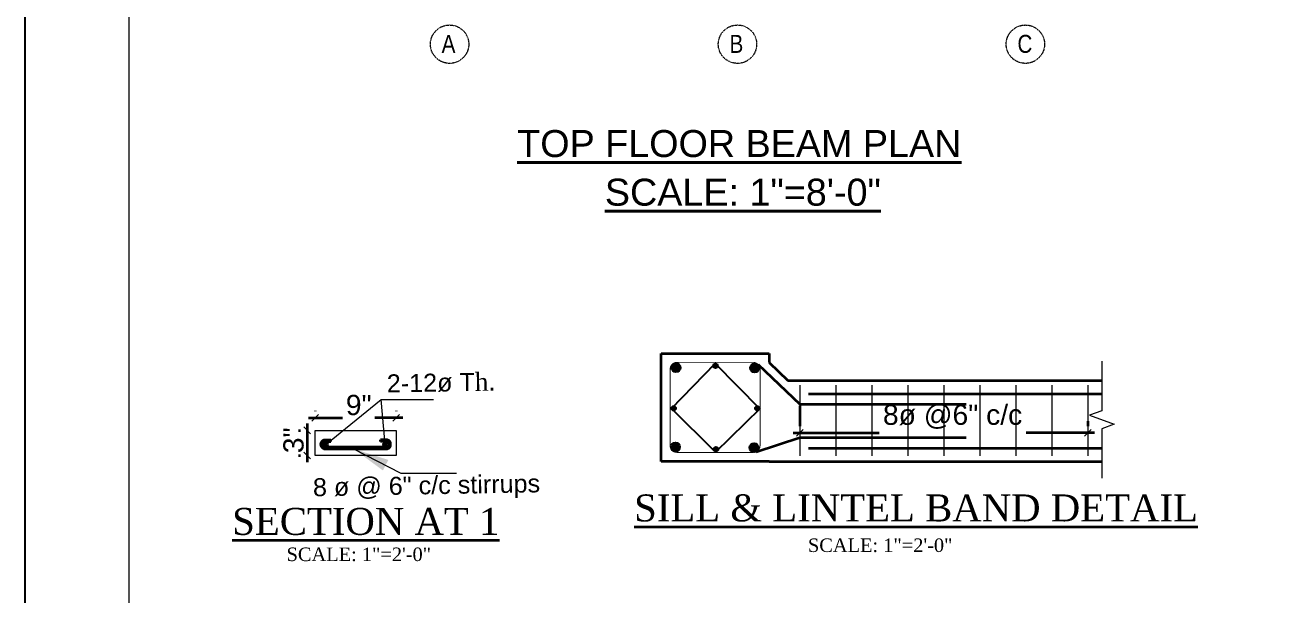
# Model space of a CAD drawing. Header units: inches. Extents: x 85856 to 287200, y -126184 to 75211.
# Drawn here: x 185745 to 186300, y -24912 to -24659 of the extents above; entities that cross this region are included whole.
import ezdxf
from ezdxf.enums import TextEntityAlignment as Align

# ---------------------------------------------------------------- set-up
doc = ezdxf.new("R2010")
doc.units = ezdxf.units.IN
doc.header["$LTSCALE"] = 0.5
doc.header["$MEASUREMENT"] = 0
doc.header["$PDMODE"] = 66
doc.linetypes.add('CENTER', pattern=[2, 1.25, -0.25, 0.25, -0.25])
for name, color, linetype, lineweight in [('Annotations-Bold.w', 177, 'Continuous', 13), ('DIM_LINE', 173, 'Continuous', 20), ('ELE1', 3, 'Continuous', 9), ('hatch', 9, 'Continuous', 5), ('STIRRUPS', 14, 'Continuous', 18), ('TRENCH', 1, 'Continuous', 35), ('wall', 1, 'Continuous', 40), ('WALL ELV', 20, 'Continuous', 20)]:
    doc.layers.add(name, color=color, linetype=linetype, lineweight=lineweight)
doc.layers.add('column', color=4, linetype='Continuous')
doc.styles.add('ARAIL', font='ARIALN.TTF')
doc.styles.add('Lettring Text', font='arial.ttf')
doc.styles.add('ordinary', font='arial.ttf')
doc.styles.add('TIMES', font='times.ttf')
doc.dimstyles.new('Copy of Standard', dxfattribs={"dimtxt": 6, "dimasz": 2.875, "dimexe": 2, "dimexo": 4, "dimgap": 2, "dimtad": 1, "dimdec": 0, "dimrnd": 1, "dimzin": 0, "dimdsep": 46, "dimlunit": 4, "dimtxsty": 'Lettring Text', "dimcen": 0.1, "dimclrd": 7, "dimclre": 7, "dimclrt": 7, "dimazin": 0, "dimtfac": 0.645, "dimtdec": 0, "dimtmove": 1, "dimatfit": 0, "dimfxl": 3, "dimfxlon": 1, "dimtfillclr": 256, "dimtolj": 1, "dimtzin": 0, "dimlwd": -1, "dimlwe": -1, "dimarcsym": 2})
doc.dimstyles.new('nir24', dxfattribs={"dimscale": 0.25, "dimtxt": 9, "dimasz": 3, "dimexe": 3, "dimexo": 12, "dimgap": 2, "dimtad": 1, "dimdec": 0, "dimzin": 3, "dimlunit": 4, "dimtxsty": 'ordinary', "dimblk": 'OBLIQUE', "dimcen": 2.5, "dimdle": 3, "dimclrt": 3, "dimadec": 0, "dimazin": 0, "dimtfac": 1, "dimtdec": 0, "dimtmove": 2, "dimatfit": 3, "dimfxl": 1, "dimarcsym": 0})

# ---------------------------------------------------------------- blocks, each defined once
blk = doc.blocks.new('_OBLIQUE')
at = {"color": 0, "linetype": 'ByBlock'}
blk.add_line((-0.5, -0.5), (0.5, 0.5), dxfattribs=at)
blk = doc.blocks.new('*D473')
at = {"layer": 'Defpoints', "color": 0, "transparency": 16777216}
for p in [(65065.75, -81583.07), (65097.75, -81583.07), (65097.75, -81584.77)]:
    blk.add_point(p, dxfattribs=at)
at = {"layer": 'DIM_LINE', "color": 0, "lineweight": -2, "transparency": 16777216}
for p, q in [((65065.75, -81580.07), (65065.75, -81582.32)), ((65097.75, -81581.77), (65097.75, -81582.32)), ((65065, -81583.07), (65074.56, -81583.07)), ((65098.5, -81583.07), (65090.88, -81583.07))]:
    blk.add_line(p, q, dxfattribs=at)
at = {"layer": 'DIM_LINE', "color": 0, "lineweight": -2, "transparency": 16777216, "xscale": 0.75, "yscale": 0.75, "zscale": 0.75, "rotation": 180}
blk.add_blockref('_OBLIQUE', (65065.75, -81583.07), dxfattribs=at)
at = {"layer": 'DIM_LINE', "color": 0, "lineweight": -2, "transparency": 16777216, "xscale": 0.75, "yscale": 0.75, "zscale": 0.75}
blk.add_blockref('_OBLIQUE', (65097.75, -81583.07), dxfattribs=at)
at = {"layer": 'DIM_LINE', "color": 3, "transparency": 16777216, "insert": (65082.72, -81581.29), "char_height": 2.25, "attachment_point": 5, "style": 'ordinary'}
blk.add_mtext('8ø @6" c/c', dxfattribs=at)
blk = doc.blocks.new('*D474')
at = {"layer": 'Defpoints', "color": 0, "transparency": 16777216}
for p in [(65013.02, -81582.8), (65010.98, -81585.59), (65013.02, -81585.59)]:
    blk.add_point(p, dxfattribs=at)
at = {"layer": 'DIM_LINE', "color": 0, "lineweight": -2, "transparency": 16777216}
for p, q in [((65010.02, -81582.8), (65010.23, -81582.8)), ((65010.98, -81582.05), (65010.98, -81586.34)), ((65010.02, -81585.59), (65010.23, -81585.59))]:
    blk.add_line(p, q, dxfattribs=at)
at = {"layer": 'DIM_LINE', "color": 0, "lineweight": -2, "transparency": 16777216, "xscale": 0.75, "yscale": 0.75, "zscale": 0.75}
for p, rotation in [((65010.98, -81582.8), 90), ((65010.98, -81585.59), 270)]:
    blk.add_blockref('_OBLIQUE', p, dxfattribs=dict(at, rotation=rotation))
at = {"layer": 'DIM_LINE', "color": 3, "transparency": 16777216, "insert": (65009.47, -81583.91), "char_height": 2.25, "attachment_point": 5, "rotation": 90, "style": 'ordinary'}
blk.add_mtext('3"', dxfattribs=at)
blk = doc.blocks.new('*D475')
at = {"layer": 'Defpoints', "color": 0, "transparency": 16777216}
for p in [(65020.86, -81581.42), (65011.86, -81583.62), (65020.86, -81583.62)]:
    blk.add_point(p, dxfattribs=at)
at = {"layer": 'DIM_LINE', "color": 0, "lineweight": -2, "transparency": 16777216}
for p, q in [((65011.86, -81580.62), (65011.86, -81580.67)), ((65020.86, -81580.62), (65020.86, -81580.67)), ((65011.11, -81581.42), (65014.92, -81581.42)), ((65021.61, -81581.42), (65018.5, -81581.42))]:
    blk.add_line(p, q, dxfattribs=at)
at = {"layer": 'DIM_LINE', "color": 0, "lineweight": -2, "transparency": 16777216, "xscale": 0.75, "yscale": 0.75, "zscale": 0.75, "rotation": 180}
blk.add_blockref('_OBLIQUE', (65011.86, -81581.42), dxfattribs=at)
at = {"layer": 'DIM_LINE', "color": 0, "lineweight": -2, "transparency": 16777216, "xscale": 0.75, "yscale": 0.75, "zscale": 0.75}
blk.add_blockref('_OBLIQUE', (65020.86, -81581.42), dxfattribs=at)
at = {"layer": 'DIM_LINE', "color": 3, "transparency": 16777216, "insert": (65016.71, -81580), "char_height": 2.25, "attachment_point": 5, "style": 'ordinary'}
blk.add_mtext('9"', dxfattribs=at)
blk = doc.blocks.new('sill and lintel detail')
for points in [[(70525.22, -69731.64, -1), (70524.85, -69731.64, -1)], [(70531.44, -69731.64, 1), (70531.81, -69731.64, 1)]]:
    blk.add_hatch(color=256).paths.add_polyline_path(points)
at = {"layer": 'column'}
for points in [[(70563.44, -69723.1, 1), (70564.44, -69723.1, 1)], [(70568.09, -69722.9, 1), (70568.59, -69722.9, 1)], [(70573.18, -69723.13, -1), (70572.18, -69723.13, -1)], [(70563.43, -69727.62, 1), (70563.93, -69727.62, 1)], [(70572.73, -69727.62, 1), (70573.23, -69727.62, 1)], [(70563.39, -69731.91, 1), (70564.39, -69731.91, 1)], [(70568.14, -69732.15, 1), (70568.64, -69732.15, 1)], [(70573.13, -69731.97, -1), (70572.13, -69731.97, -1)]]:
    blk.add_hatch(color=256, dxfattribs=at).paths.add_polyline_path(points)
for p, q in [((70574.29, -69722.51), (70576.39, -69724.51)), ((70573.07, -69722.73), (70577.72, -69727.16)), ((70576.39, -69724.51), (70611.27, -69724.51)), ((70578.69, -69725.99), (70611.27, -69725.99)), ((70577.72, -69727.16), (70596.21, -69727.16)), ((70525.58, -69731.3), (70525.58, -69731.12)), ((70531.11, -69731.3), (70531.11, -69731.12)), ((70572.85, -69732.44), (70577.72, -69730.86)), ((70577.72, -69730.86), (70596.21, -69730.86)), ((70578.69, -69732.03), (70611.27, -69732.03)), ((70574.29, -69733.51), (70611.27, -69733.51))]:
    blk.add_line(p, q)
for points in [[(70531.87, -69732.1, -0.042197), (70531.83, -69732.11), (70524.83, -69732.11, -0.325719), (70524.46, -69731.62), (70524.46, -69731.62, -0.325719), (70524.83, -69731.13), (70525.58, -69731.12)], [(70531.83, -69731.92), (70524.86, -69731.92, -0.302301), (70524.65, -69731.62, -0.304271), (70524.86, -69731.32), (70525.58, -69731.3)], [(70524.82, -69732.1, 0.042197), (70524.86, -69732.11), (70531.86, -69732.11, 0.325719), (70532.23, -69731.62), (70532.23, -69731.62, 0.325719), (70531.86, -69731.13), (70531.11, -69731.12)], [(70524.86, -69731.92), (70531.83, -69731.92, 0.302301), (70532.04, -69731.62, 0.304271), (70531.83, -69731.32), (70531.1, -69731.3)]]:
    blk.add_lwpolyline(points, format="xyb")
for centre in [(70525.03, -69731.64), (70531.62, -69731.64)]:
    blk.add_circle(centre, 0.188)
for p, q in [((70563.43, -69727.62), (70568.31, -69722.65)), ((70568.31, -69722.65), (70573.23, -69727.62)), ((70568.26, -69732.42), (70563.43, -69727.62)), ((70573.29, -69727.62), (70568.29, -69732.51))]:
    blk.add_line(p, q, dxfattribs=at)
at = {"layer": 'column', "const_width": 0.1}
blk.add_lwpolyline([(70564.04, -69722.51), (70572.54, -69722.51, -0.414214), (70573.29, -69723.26), (70573.29, -69731.76, -0.414214), (70572.54, -69732.51), (70564.04, -69732.51, -0.414214), (70563.29, -69731.76), (70563.29, -69723.26, -0.414214)], format="xyb", close=True, dxfattribs=at)
at = {"layer": 'column'}
for centre, radius in [((70563.94, -69723.1), 0.5), ((70568.34, -69722.9), 0.25), ((70572.68, -69723.13), 0.5), ((70563.68, -69727.62), 0.25), ((70572.98, -69727.62), 0.25), ((70563.89, -69731.91), 0.5), ((70568.39, -69732.15), 0.25), ((70572.63, -69731.97), 0.5)]:
    blk.add_circle(centre, radius, dxfattribs=at)
at = {"layer": 'hatch', "linetype": 'Continuous'}
blk.add_lwpolyline([(70611.27, -69722.38), (70611.27, -69727.88), (70609.89, -69728.38), (70612.64, -69729.38), (70611.27, -69729.88), (70611.27, -69735.38)], dxfattribs=at)
at = {"layer": 'STIRRUPS'}
for p, q in [((70577.72, -69725.05), (70577.72, -69732.91)), ((70581.72, -69725.05), (70581.72, -69732.91)), ((70585.72, -69725.05), (70585.72, -69732.91)), ((70589.72, -69725.05), (70589.72, -69732.91)), ((70593.72, -69725.05), (70593.72, -69732.91)), ((70597.72, -69725.05), (70597.72, -69732.91)), ((70601.72, -69725.05), (70601.72, -69732.91)), ((70605.72, -69725.05), (70605.72, -69732.91)), ((70609.72, -69725.05), (70609.72, -69732.91))]:
    blk.add_line(p, q, dxfattribs=at)
at = {"layer": 'TRENCH'}
for p, q in [((70562.29, -69733.51), (70562.29, -69721.51)), ((70562.29, -69721.51), (70574.29, -69721.51)), ((70574.29, -69721.51), (70574.29, -69722.51)), ((70574.29, -69733.51), (70562.29, -69733.51))]:
    blk.add_line(p, q, dxfattribs=at)
at = {"layer": 'WALL ELV'}
blk.add_lwpolyline([(70523.83, -69732.86), (70523.83, -69730.07), (70532.83, -69730.07), (70532.83, -69732.86)], close=True, dxfattribs=at)
at = {"style": 'TIMES'}
blk.add_text('%%USILL & LINTEL BAND DETAIL', height=3, dxfattribs=at).set_placement((70559.29, -69740.18))
at = {"char_height": 2, "attachment_point": 3, "rotation": 1.0172, "style": 'ordinary'}
for s, insert in [('2-12ø T{\\fTimes New Roman|b0|i0|c0|p18;h}.', (70543.85, -69723.64)), ('8 ø @ 6" c/c stirrups', (70548.82, -69734.94))]:
    blk.add_mtext(s, dxfattribs=dict(at, insert=insert))
at = {"attachment_point": 5, "style": 'TIMES'}
for s, insert, char_height, width in [('{\\L SECTION AT 1}', (70528.9, -69740.2), 3, 1016.0073), ('SCALE: 1"=2\'-0"', (70528.69, -69743.85), 1.5, 78.6046), ('SCALE: 1"=2\'-0"', (70586.64, -69742.84), 1.5, 78.6046)]:
    blk.add_mtext(s, dxfattribs=dict(at, insert=insert, char_height=char_height, width=width))
at = {"layer": 'DIM_LINE'}
for base, p1, p2, text, picture, middle in [((70609.72, -69730.33), (70577.72, -69730.33), (70609.72, -69732.03), '8ø @6" c/c', '*D473', (70594.69, -69728.55)), ((70532.83, -69728.68), (70523.83, -69730.88), (70532.83, -69730.88), '9"', '*D475', (70528.68, -69727.27))]:
    dim = blk.add_linear_dim(base=base, p1=p1, p2=p2, text=text, dimstyle='nir24', dxfattribs=at)
    dim.commit()
    dim.dimension.update_dxf_attribs({"geometry": picture, "text_midpoint": middle, "dimtype": 128, "insert": (5511.97, 11852.74)})
dim = blk.add_linear_dim(base=(70522.95, -69732.86), p1=(70524.99, -69730.07), p2=(70524.99, -69732.86), angle=90, text='3"', dimstyle='nir24', dxfattribs=at)
dim.commit()
dim.dimension.update_dxf_attribs({"geometry": '*D474', "text_midpoint": (70521.44, -69731.18), "dimtype": 128, "insert": (5511.97, 11852.74)})
at = {"layer": 'hatch', "has_arrowhead": 0}
for points in [[(70525.03, -69731.64), (70531.17, -69726.64), (70536.99, -69726.64)], [(70531.62, -69731.64), (70531.17, -69726.64), (70536.99, -69726.64)]]:
    blk.add_leader(points, dimstyle='Copy of Standard', override={"dimasz": 4, "dimtad": 0}, dxfattribs=at)
at = {"layer": 'hatch'}
blk.add_leader([(70528.11, -69732.11), (70533.36, -69734.8), (70539.55, -69734.8)], dimstyle='Copy of Standard', override={"dimasz": 4, "dimtad": 0}, dxfattribs=at)

msp = doc.modelspace()

# ---------------------------------------------------------------- linework, layer by layer
at = {"layer": 'Annotations-Bold.w', "color": 0, "linetype": 'CENTER', "ltscale": 0.3}
for centre in [(185934.09, -24667.15), (186062.09, -24667.15), (186190.09, -24667.15)]:
    msp.add_circle(centre, 8.53, dxfattribs=at)
at = {"layer": 'Defpoints'}
msp.add_lwpolyline([(188922.9, -23403.77), (185745.3, -23403.77), (185745.3, -25651.74), (188922.9, -25651.74)], close=True, dxfattribs=at)
at = {"layer": 'ELE1'}
msp.add_lwpolyline([(185791.62, -23450.09), (188876.58, -23450.09), (188876.58, -25605.42), (185791.62, -25605.42)], close=True, dxfattribs=at)
msp.add_lwpolyline([(185791.62, -23450.09), (188876.58, -23450.09), (188876.58, -25605.42), (185791.62, -25605.42)], close=True, dxfattribs=at)

# ---------------------------------------------------------------- block references
at = {"layer": 'TRENCH', "xscale": 4, "yscale": 4, "zscale": 4}
msp.add_blockref('sill and lintel detail', (-96221.03, 254081.5), dxfattribs=at)

# ---------------------------------------------------------------- texts
at = {"layer": 'Annotations-Bold.w', "color": 0, "linetype": 'CENTER', "ltscale": 0.3, "char_height": 8, "attachment_point": 1, "style": 'ARAIL'}
for s, insert in [('A', (185930.56, -24663.01)), ('B', (186058.56, -24663.01)), ('C', (186186.56, -24663.01))]:
    msp.add_mtext_dynamic_manual_height_columns(s, width=6.5393, gutter_width=100, heights=[0], dxfattribs=dict(at, insert=insert))
at = {"layer": 'wall', "style": 'ordinary'}
for s, p in [('%%UTOP FLOOR BEAM PLAN', (186062.9, -24711.3)), ('%%USCALE: 1"=8\'-0"', (186064.49, -24732.91))]:
    msp.add_text(s, height=12, dxfattribs=at).set_placement(p, align=Align.MIDDLE_CENTER)

doc.saveas('drawing.dxf')
